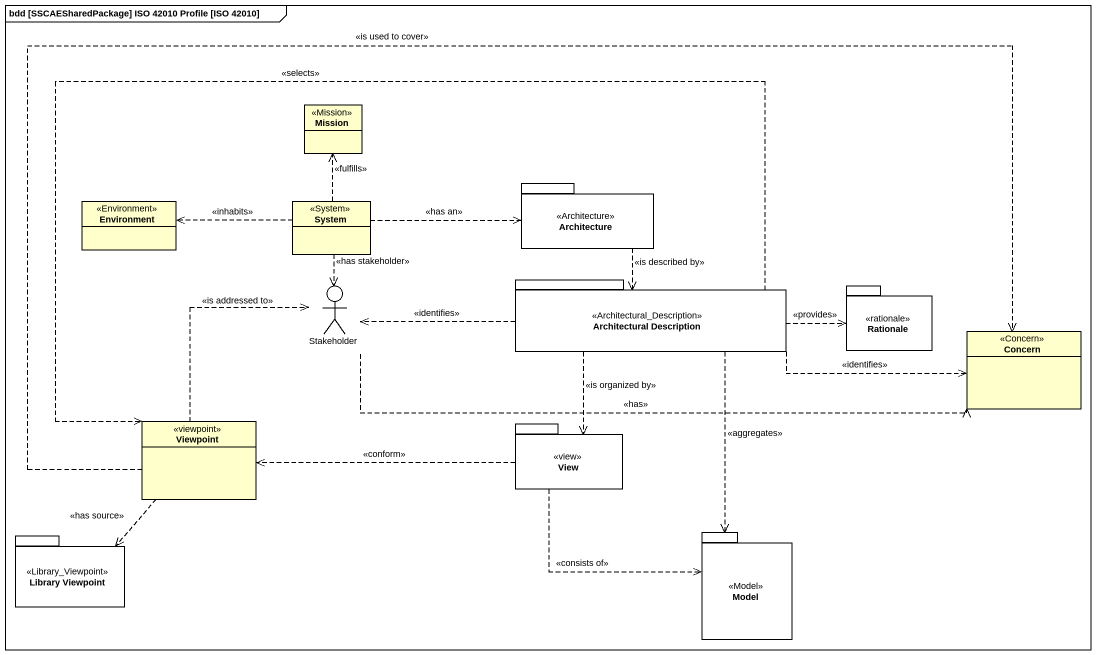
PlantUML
@startuml
mainframe bdd [SSCAESharedPackage] ISO 42010 Profile [ISO 42010]
allowmixing
hide circle
hide empty members
class Mission <<Mission>>
class Environment <<Environment>>
class System <<System>>
package Architecture <<Architecture>> {
}
actor Stakeholder
package "Architectural Description" as Architectural_Description <<Architectural_Description>> {
}
package Rationale <<rationale>> {
}
class Concern <<Concern>>
class Viewpoint <<viewpoint>>
package View <<view>> {
}
package "Library Viewpoint" as Library_Viewpoint <<Library_Viewpoint>> {
}
package Model <<Model>> {
}
System .up.> Mission : <<fulfills>>
System .left.> Environment : <<inhabits>>
System .right.> Architecture : <<has an>>
System ..> Stakeholder : <<has stakeholder>>
Architecture ..> Architectural_Description : <<is described by>>
Stakeholder .right.> Concern : <<has>>
Architectural_Description .left.> Stakeholder : <<identifies>>
Architectural_Description .right.> Rationale : <<provides>>
Architectural_Description .right.> Concern : <<identifies>>
Architectural_Description .left.> Viewpoint : <<selects>>
Architectural_Description ..> View : <<is organized by>>
Architectural_Description ..> Model : <<aggregates>>
Viewpoint .up.> Stakeholder : <<is addressed to>>
Viewpoint .right.> Concern : <<is used to cover>>
Viewpoint ..> Library_Viewpoint : <<has source>>
View .left.> Viewpoint : <<conform>>
View ..> Model : <<consists of>>
@enduml
